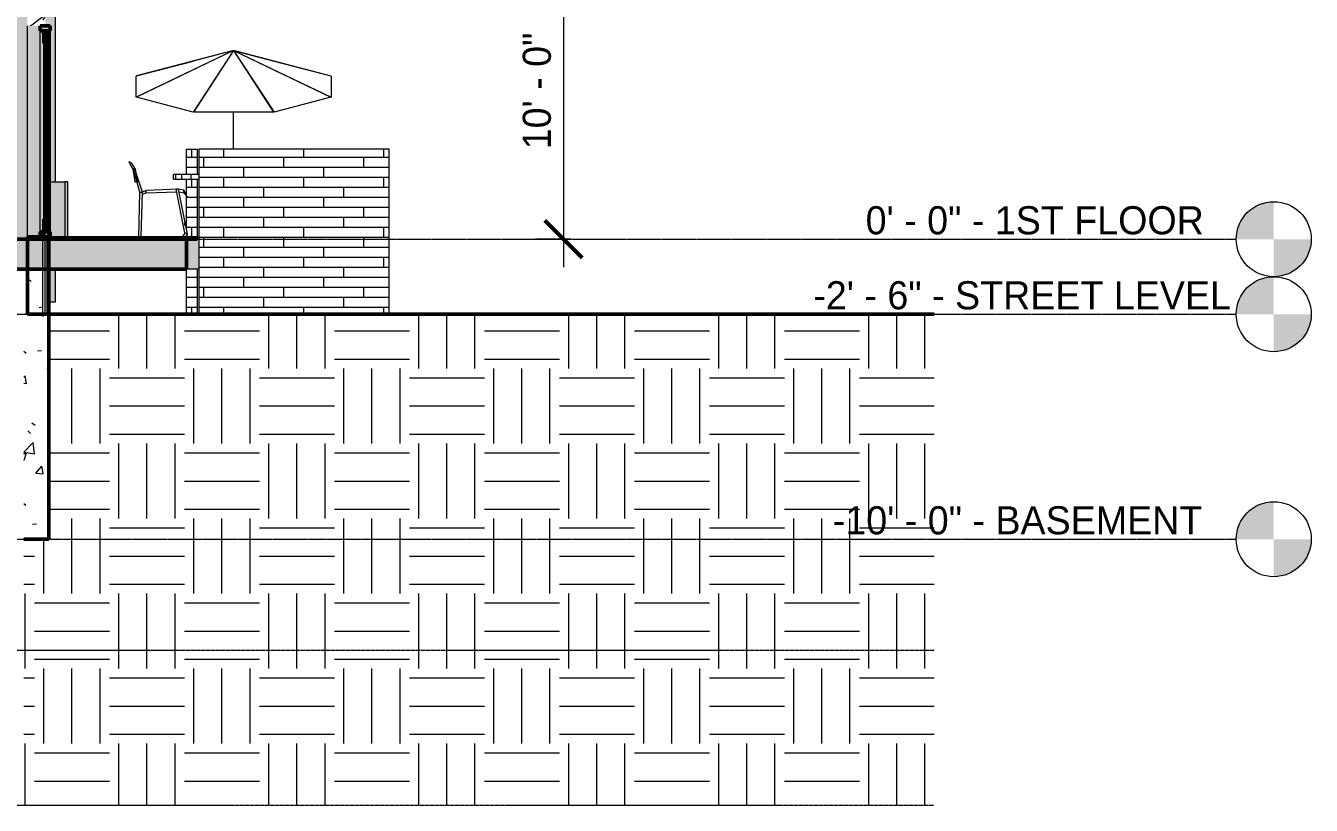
# Model space of a CAD drawing. Header units: inches. Extents: x 9566 to 17067, y -226 to 532.
# Drawn here: x 12079 to 12594, y -226 to 85 of the extents above; entities that cross this region are included whole.
import ezdxf

# ---------------------------------------------------------------- set-up
doc = ezdxf.new("R2010")
doc.units = ezdxf.units.IN
doc.header["$MEASUREMENT"] = 0
doc.linetypes.add('Aligning Line 1_8_', pattern=[0.25, 0.125, -0.125])
doc.linetypes.add('Grid Line 1_2_', pattern=[0.875, 0.5, -0.125, 0.125, -0.125])
for name, color, linetype, lineweight in [('0-1', 7, 'Continuous', 5), ('0-2', 7, 'Continuous', 9), ('A-ANNO-DIMS', 211, 'Continuous', 9), ('A-ANNO-DIMS-120', 211, 'Continuous', 9), ('A-AREA-PATT-3', 254, 'Continuous', 9), ('A-FLOR', 192, 'Continuous', 13), ('A-FLOR-1', 192, 'Continuous', 5), ('A-FLOR-2', 192, 'Continuous', 50), ('A-FLOR-LEVL', 51, 'Continuous', 9), ('A-FLOR-LEVL-1', 51, 'Grid Line 1_2_', 9), ('A-FLOR-PATT-1', 8, 'Continuous', 9), ('A-GENM', 5, 'Continuous', 9), ('A-GENM-1', 5, 'Continuous', 50), ('A-WALL', 113, 'Continuous', 13), ('A-WALL-3', 113, 'Continuous', 5), ('A-WALL-4', 113, 'Continuous', 50), ('A-WALL-PATT-1', 111, 'Continuous', 9), ('C-TOPO', 7, 'Continuous', 9), ('C-TOPO-1', 250, 'Continuous', 50), ('G-ANNO-SYMB', 111, 'Aligning Line 1_8_', 9), ('G-IMPT', 8, 'Continuous', 9), ('L-SITE', 91, 'Continuous', 9), ('M-EQPM-1', 8, 'Continuous', 9), ('M-EQPM-2', 7, 'Continuous', 9), ('S-FNDN-1', 32, 'Continuous', 50)]:
    doc.layers.add(name, color=color, linetype=linetype, lineweight=lineweight)
doc.styles.add('Century Gothic', font='ufonts.com_century-gothic.ttf', dxfattribs={"height": 11.25})
doc.dimstyles.new('OD__1_8__Tol__', dxfattribs={"dimscale": 12, "dimtxt": 11.746893, "dimasz": 1.25, "dimexe": 0.9375, "dimexo": 0.625, "dimgap": 0.15625, "dimtad": 1, "dimdec": 3, "dimrnd": 0.125, "dimzin": 3, "dimdsep": 46, "dimlunit": 4, "dimtxsty": 'Century Gothic', "dimblk1": 'OBLIQUE', "dimblk2": 'OBLIQUE', "dimsah": 1, "dimcen": 0.09, "dimdle": 0.9375, "dimazin": 0, "dimtfac": 1, "dimtdec": 4, "dimtix": 1, "dimtmove": 0, "dimatfit": 3, "dimfxl": 1, "dimtvp": 1, "dimtfill": 1, "dimfrac": 2, "dimtolj": 1, "dimtzin": 0, "dimarcsym": 2})
pattern_1 = [(0, (11002.727, 72), (30, 30), [30, -30]), (0, (11002.727, 83.25), (30, 30), [30, -30]), (0, (11002.727, 94.5), (30, 30), [30, -30]), (90, (11006.477, 98.25), (-30, 30), [30, -30]), (90, (11017.727, 98.25), (-30, 30), [30, -30]), (90, (11028.977, 98.25), (-30, 30), [30, -30])]
pattern_2 = [(50, (11002.727, 72), (34.4287, -3.012), [3.6, -39.6]), (355, (11002.727, 72), (-6.6596, 36.1048), [2.88, -31.68]), (100.451, (11005.596, 71.75), (27.7688, 33.0931), [3.06, -33.655]), (46.184, (11002.727, 81.6), (51.2275, -7.9453), [5.4, -59.4]), (96.636, (11006.996, 80.94), (44.8632, 46.7577), [4.589, -50.482]), (351.184, (11002.727, 81.6), (44.8642, 46.7574), [4.32, -47.52]), (21, (11007.527, 79.2), (28.65176, -19.3257), [3.6, -39.6]), (326, (11007.527, 79.2), (11.6793, 34.8066), [2.88, -31.68]), (71.451, (11009.915, 77.59), (40.331, 15.4813), [3.06, -33.655]), (37.5, (11002.727, 72), (0.58311, 15.97898), [1.584, -29.712, 1.584, -30.576, -31.8]), (37.5, (11002.727, 72), (0.58311, 15.97898), [-63.456, 1.584, -30.216]), (7.5, (11002.727, 72), (12.6269, 18.9321), [1.584, -16.752, 1.584, -28.992, -12.12]), (7.5, (11002.727, 72), (12.6269, 18.9321), [-48.912, 1.584, -10.536]), (327.5, (10992.023, 72), (25.62299, -1.0828), [1.584, -10.416, 1.584, -35.856, -49.68]), (327.5, (10992.023, 72), (25.62299, -1.0828), [-49.44, 1.584, -48.096]), (317.5, (10987.223, 72), (27.99243, 4.80496), [1.584, -14.016, 1.584, -23.28, -35.28]), (317.5, (10987.223, 72), (27.99243, 4.80496), [-40.464, 1.584, -33.696])]

# ---------------------------------------------------------------- blocks, each defined once
blk = doc.blocks.new('1750 Ox - Topography_rvt-1-BUILDING SECTION - EAST_WEST - LOOKING NORTH')
at = {"layer": 'C-TOPO'}
h = blk.add_hatch(dxfattribs=at)
h.set_pattern_fill('FP_1', color=256, style=0, pattern_type=2)
h.set_pattern_definition(pattern_1)
h.paths.add_polyline_path([(12145.07, -226.42), (12268.59, -226.42), (12268.59, -30), (12088.59, -30), (12088.59, -120), (12078.59, -120), (12078.59, -226.42), (12136.25, -226.42)], flags=0)
h = blk.add_hatch(dxfattribs=at)
h.set_pattern_fill('FP_1', color=256, style=0, pattern_type=2)
h.set_pattern_definition(pattern_1)
h.paths.add_polyline_path([(12278.4, -226.42), (12328.59, -226.42), (12328.59, -30), (12268.59, -30), (12268.59, -226.42)], flags=0)
h = blk.add_hatch(dxfattribs=at)
h.set_pattern_fill('FP_1', color=256, style=0, pattern_type=2)
h.set_pattern_definition(pattern_1)
h.paths.add_polyline_path([(12332.91, -226.42), (12334.59, -226.42), (12334.59, -30), (12328.59, -30), (12328.59, -226.42), (12330.34, -226.42)], flags=0)
h = blk.add_hatch(dxfattribs=at)
h.set_pattern_fill('FP_1', color=256, style=0, pattern_type=2)
h.set_pattern_definition(pattern_1)
h.paths.add_polyline_path([(12442.66, -226.42), (12442.66, -30), (12334.59, -30), (12334.59, -226.42), (12357.52, -226.42)], flags=0)
for p, q in [((12123.27, -30), (12088.59, -30)), ((12145.07, -30), (12123.27, -30)), ((12145.07, -30), (12193.14, -30)), ((12193.14, -30), (12254.93, -30)), ((12254.93, -30), (12268.59, -30)), ((12285.08, -30), (12268.59, -30)), ((12328.59, -30), (12285.08, -30)), ((12332.91, -30), (12328.59, -30)), ((12334.59, -30), (12332.91, -30)), ((12357.52, -30), (12334.59, -30)), ((12357.52, -30), (12442.66, -30))]:
    blk.add_line(p, q, dxfattribs=at)
at = {"layer": 'C-TOPO-1'}
for p, q in [((12088.59, -30), (12123.27, -30)), ((12123.27, -30), (12145.07, -30)), ((12145.07, -30), (12193.14, -30)), ((12193.14, -30), (12254.93, -30)), ((12254.93, -30), (12268.59, -30)), ((12285.08, -30), (12268.59, -30)), ((12328.59, -30), (12285.08, -30)), ((12328.59, -30), (12332.91, -30)), ((12332.91, -30), (12334.59, -30)), ((12334.59, -30), (12357.52, -30)), ((12357.52, -30), (12442.66, -30))]:
    blk.add_line(p, q, dxfattribs=at)
blk = doc.blocks.new('HVAC_SPVU_AlliedAir_MGE4 - HVAC_SPVU_AlliedAir_MGE4-V16-BUILDING SECTION - EAST_WEST - LOOKING NORTH')
at = {"layer": 'M-EQPM-1'}
blk.add_hatch(color=256, dxfattribs=at).paths.add_polyline_path([(12091.09, 0.5), (12094.89, 0.5), (12094.89, 22.88), (12089.09, 22.88), (12089.09, 1), (12088.59, 1), (12088.59, 0.5), (12089.09, 0.5)], flags=0)
at = {"layer": 'M-EQPM-2'}
for p, q in [((12089.09, 22.88), (12094.89, 22.88)), ((12094.89, 22.88), (12094.89, 0.5))]:
    blk.add_line(p, q, dxfattribs=at)
blk = doc.blocks.new('HVAC_SPVU_AlliedAir_MGE4 - HVAC_SPVU_AlliedAir_MGE4-V18-BUILDING SECTION - EAST_WEST - LOOKING NORTH')
at = {"layer": 'M-EQPM-1'}
blk.add_hatch(color=256, dxfattribs=at).paths.add_polyline_path([(12094.89, 0.5), (12096.06, 0.5), (12096.06, 22.87), (12094.89, 22.87), (12094.89, 3.14)], flags=0)
at = {"layer": 'M-EQPM-2'}
for q in [(12094.89, 22.87), (12096.06, 0.5)]:
    blk.add_line((12096.06, 22.87), q, dxfattribs=at)
blk = doc.blocks.new('1750 Ox - Unit Layouts_rvt-1-BUILDING SECTION - EAST_WEST - LOOKING NORTH')
at = {"layer": '0-2'}
for name in ['HVAC_SPVU_AlliedAir_MGE4 - HVAC_SPVU_AlliedAir_MGE4-V16-BUILDING SECTION - EAST_WEST - LOOKING NORTH', 'HVAC_SPVU_AlliedAir_MGE4 - HVAC_SPVU_AlliedAir_MGE4-V18-BUILDING SECTION - EAST_WEST - LOOKING NORTH']:
    blk.add_blockref(name, (0, 0), dxfattribs=at)
blk = doc.blocks.new('Walls 82 - Walls 1-1635365-BUILDING SECTION - EAST_WEST - LOOKING NORTH')
at = {"layer": 'A-WALL'}
h = blk.add_hatch(color=256, dxfattribs=at)
h.paths.add_polyline_path([(12088.59, -25.22), (12091.09, -25.22), (12091.09, -12), (12088.59, -12), (12088.59, -14.52)], flags=0)
h.paths.add_polyline_path([(12089.09, 22.88), (12091.09, 22.88), (12091.09, 91.75), (12088.59, 91.75), (12088.59, 85.37), (12089.09, 85.37), (12089.09, 32.57)], flags=0)
for p, q in [((12091.09, 91.75), (12088.59, 91.75)), ((12091.09, 91.75), (12091.09, 22.88)), ((12091.09, -12), (12091.09, -25.22)), ((12091.09, -25.22), (12088.59, -25.22))]:
    blk.add_line(p, q, dxfattribs=at)
blk = doc.blocks.new('_THE_ WINDOW _ DOOR - Door - 1st Floor-1770337-BUILDING SECTION - EAST_WEST - LOOKING NORTH')
at = {"layer": 'A-GENM'}
h = blk.add_hatch(color=256, dxfattribs=at)
h.paths.add_polyline_path([(12085.09, 1), (12086.59, 1), (12086.59, 3), (12085.09, 3)], flags=0)
h.paths.add_polyline_path([(12089.09, 1), (12089.09, 3), (12088.59, 3), (12088.59, 1)], flags=0)
h.paths.add_polyline_path([(12088.59, 83.37), (12089.09, 83.37), (12089.09, 85.37), (12085.09, 85.37), (12085.09, 83.37), (12088.57, 83.37)], flags=0)
h = blk.add_hatch(color=256, dxfattribs=at)
h.paths.add_polyline_path([(12089.09, 3), (12089.09, 83.37), (12088.59, 83.37), (12088.59, 3)], flags=0)
h.paths.add_polyline_path([(12085.09, 3), (12086.59, 3), (12086.59, 83.37), (12085.09, 83.37), (12085.09, 8)], flags=0)
h = blk.add_hatch(color=256, dxfattribs=at)
h.paths.add_polyline_path([(12086.59, 1), (12088.59, 1), (12088.59, 8), (12088.09, 8), (12088.09, 3), (12087.09, 3), (12087.09, 8), (12086.59, 8), (12086.59, 3)], flags=0)
h.paths.add_polyline_path([(12086.59, 78.37), (12087.09, 78.37), (12087.09, 83.37), (12086.59, 83.37), (12086.59, 79.66)], flags=0)
h.paths.add_polyline_path([(12088.09, 78.37), (12088.59, 78.37), (12088.57, 83.37), (12088.09, 83.37), (12088.09, 79.62)], flags=0)
for points in [[(12087.61, 3), (12088.09, 3), (12088.09, 83.37), (12087.09, 83.37), (12087.09, 3), (12087.44, 3)], [(12087.63, 0.5), (12088.59, 0.5), (12088.59, 1), (12087.59, 1), (12087.59, 0.5)]]:
    blk.add_hatch(color=256, dxfattribs=at).paths.add_polyline_path(points, flags=0)
h = blk.add_hatch(color=256, dxfattribs=at)
h.paths.add_polyline_path([(12086.96, 8), (12087.09, 8), (12087.09, 78.37), (12086.59, 78.37), (12086.59, 8)], flags=0)
h.paths.add_polyline_path([(12088.09, 8), (12088.59, 8), (12088.59, 78.37), (12088.09, 78.37), (12088.09, 9.03)], flags=0)
for p, q in [((12085.09, 3), (12085.09, 83.37)), ((12089.09, 83.37), (12089.09, 3)), ((12086.59, 8), (12086.59, 78.37)), ((12088.59, 78.37), (12088.59, 8))]:
    blk.add_line(p, q, dxfattribs=at)
at = {"layer": 'A-GENM-1'}
for p, q in [((12085.09, 85.37), (12085.09, 83.37)), ((12089.09, 85.37), (12085.09, 85.37)), ((12085.09, 83.37), (12089.09, 83.37)), ((12088.59, 83.37), (12086.59, 83.37)), ((12086.59, 83.37), (12086.59, 78.37)), ((12088.09, 83.37), (12087.09, 83.37)), ((12087.09, 83.37), (12087.09, 3)), ((12088.09, 3), (12088.09, 83.37)), ((12088.59, 78.37), (12088.59, 83.37)), ((12089.09, 83.37), (12089.09, 85.37)), ((12086.59, 78.37), (12088.59, 78.37)), ((12088.59, 8), (12086.59, 8)), ((12086.59, 8), (12086.59, 1)), ((12088.59, 1), (12088.59, 8)), ((12085.09, 3), (12085.09, 1)), ((12089.09, 3), (12085.09, 3)), ((12085.09, 1), (12089.09, 1)), ((12086.59, 1), (12088.59, 1)), ((12087.09, 3), (12088.09, 3)), ((12087.59, 1), (12087.59, 0.5)), ((12088.59, 1), (12087.59, 1)), ((12087.59, 0.5), (12088.59, 0.5)), ((12088.59, 0.5), (12088.59, 1)), ((12089.09, 1), (12089.09, 3))]:
    blk.add_line(p, q, dxfattribs=at)
blk = doc.blocks.new('Outdoor Table01 - 02ZUTB01_dwg-1294291-BUILDING SECTION - EAST_WEST - LOOKING NORTH')
at = {"layer": 'G-IMPT'}
for p, q in [((12162.46, 75.5), (12123.46, 56.82)), ((12162.46, 75.5), (12123.46, 65.24)), ((12162.46, 75.5), (12123.57, 65.31)), ((12162.46, 75.5), (12123.57, 56.75)), ((12162.46, 75.5), (12146.2, 71.26)), ((12162.46, 75.5), (12146.2, 50.8)), ((12162.46, 75.5), (12146.46, 50.77)), ((12201.46, 65.24), (12162.46, 75.5)), ((12162.46, 75.5), (12201.46, 56.82)), ((12162.46, 75.5), (12178.46, 50.77)), ((12162.46, 75.5), (12178.73, 71.26)), ((12162.46, 75.5), (12201.36, 65.31)), ((12162.46, 75.5), (12201.36, 56.75)), ((12162.46, 75.5), (12178.73, 50.8)), ((12123.57, 65.31), (12146.2, 71.26)), ((12153.68, 71.29), (12153.73, 71.29)), ((12171.2, 71.29), (12171.25, 71.29)), ((12178.73, 71.26), (12201.36, 65.31)), ((12123.46, 56.82), (12123.46, 65.24)), ((12201.46, 65.24), (12201.46, 56.82)), ((12146.2, 50.8), (12123.57, 56.75)), ((12201.36, 56.75), (12178.73, 50.8)), ((12178.46, 50.77), (12146.46, 50.77)), ((12162.46, 49.5), (12162.46, 50.77)), ((12162.46, 49.5), (12162.46, 50.77)), ((12162.46, 36), (12162.46, 49.5)), ((12162.46, 36), (12162.46, 49.5)), ((12121.48, 30.5), (12120.48, 31)), ((12120.48, 31), (12122.09, 28)), ((12121.48, 30.5), (12123.09, 28)), ((12122.09, 28), (12122.96, 23)), ((12122.09, 28), (12122.46, 28)), ((12124.96, 18.83), (12122.46, 28)), ((12122.96, 28), (12122.46, 28)), ((12123.22, 27.21), (12122.96, 28)), ((12122.96, 28), (12123.09, 28)), ((12123.09, 28), (12123.96, 23)), ((12125.96, 18.83), (12123.24, 27.15)), ((12138.46, 24), (12138.46, 26)), ((12138.46, 26), (12139.28, 26)), ((12139.28, 26), (12141.68, 26)), ((12139.28, 24), (12139.28, 26)), ((12141.68, 26), (12145.49, 26)), ((12141.68, 24), (12141.68, 26)), ((12145.49, 26), (12148.59, 26)), ((12145.49, 24), (12145.49, 26)), ((12122.96, 23), (12123.83, 23)), ((12123.9, 23), (12123.96, 23)), ((12138.46, 24), (12139.28, 24)), ((12139.28, 24), (12141.68, 24)), ((12141.68, 24), (12145.49, 24)), ((12145.49, 24), (12148.59, 24)), ((12124.48, 0.5), (12124.96, 18.83)), ((12124.96, 18.83), (12125.96, 18.83)), ((12125.46, 1), (12125.96, 18.83)), ((12125.94, 17.98), (12127.46, 18.48)), ((12127.46, 19.48), (12125.96, 18.83)), ((12140.46, 20), (12127.46, 19.48)), ((12127.46, 18.48), (12127.46, 19.48)), ((12127.46, 18.48), (12139.67, 18.97)), ((12140.46, 20), (12139.46, 20)), ((12142.96, 2.5), (12139.46, 20)), ((12143.96, 2), (12140.46, 20)), ((12142.59, 19.59), (12140.46, 20)), ((12140.67, 18.96), (12142.59, 18.59)), ((12143.38, 18.07), (12142.59, 19.59)), ((12142.59, 18.59), (12142.59, 19.59)), ((12142.59, 18.59), (12143.88, 17.07)), ((12143.88, 17.07), (12143.38, 18.07)), ((12142.96, 5.5), (12142.96, 6.5)), ((12125.46, 1), (12124.96, 0.5)), ((12141.96, 1), (12125.46, 1)), ((12142.96, 2.5), (12141.96, 1)), ((12141.96, 1), (12142.21, 0.5)), ((12143.96, 2), (12142.84, 0.5)), ((12143.96, 2), (12142.96, 2.5))]:
    blk.add_line(p, q, dxfattribs=at)
blk = doc.blocks.new('Outdoor Table01 - Outdoor Table01-1294297-BUILDING SECTION - EAST_WEST - LOOKING NORTH')
blk.add_blockref('Outdoor Table01 - 02ZUTB01_dwg-1294291-BUILDING SECTION - EAST_WEST - LOOKING NORTH', (0, 0))
blk = doc.blocks.new('Level - Level Head - Circle-50818-BUILDING SECTION - EAST_WEST - LOOKING NORTH')
at = {"layer": 'A-FLOR-LEVL'}
h = blk.add_hatch(color=256, dxfattribs=at)
edge = h.paths.add_edge_path(flags=0)
edge.add_line((12578.54, 0), (12563.54, 0))
edge.add_arc((12578.54, 0), 15, 90, 180, ccw=False)
edge.add_line((12578.54, 15), (12578.54, 0))
h = blk.add_hatch(color=256, dxfattribs=at)
edge = h.paths.add_edge_path(flags=0)
edge.add_line((12578.54, -15), (12578.54, 0))
edge.add_line((12578.54, 0), (12593.54, 0))
edge.add_arc((12578.54, 0), 15, 270, 360, ccw=False)
blk.add_circle((12578.54, 0), 15, dxfattribs=at)
blk = doc.blocks.new('DIMBLOCK10-BUILDING SECTION - EAST_WEST - LOOKING NORTH')
at = {"layer": 'A-ANNO-DIMS-120', "lineweight": 50}
for p, q in [((12294.41, 120), (12286.91, 127.5)), ((12294.41, 120), (12301.91, 112.5)), ((12294.41, 0), (12286.91, 7.5)), ((12294.41, 0), (12301.91, -7.5))]:
    blk.add_line(p, q, dxfattribs=at)
at = {"layer": 'A-ANNO-DIMS-120'}
for p, q in [((12297.51, 120), (12283.16, 120)), ((12294.41, 120), (12294.41, -11.25)), ((12294.41, 120), (12297.51, 120)), ((12297.51, 0), (12283.16, 0)), ((12294.41, 0), (12297.51, 0))]:
    blk.add_line(p, q, dxfattribs=at)
at = {"layer": 'A-ANNO-DIMS-120', "color": 0, "insert": (12278.11, 35.95), "char_height": 11.25, "width": 57.7276, "attachment_point": 1, "rotation": 90, "line_spacing_factor": 0.984502, "style": 'Century Gothic', "bg_fill": 3, "box_fill_scale": 1.25, "bg_fill_color": 256, "bg_fill_true_color": 13158600, "bg_fill_transparency": 0}
blk.add_mtext('10\' - 0"', dxfattribs=at)
blk = doc.blocks.new('_Oblique')
at = {"color": 0, "linetype": 'ByBlock', "lineweight": -2}
blk.add_line((-0.5, -0.5), (0.5, 0.5), dxfattribs=at)

msp = doc.modelspace()

# ---------------------------------------------------------------- hatches: boundary and pattern name
at = {"layer": 'A-AREA-PATT-3'}
h = msp.add_hatch(color=256, dxfattribs=at)
h.paths.add_polyline_path([(11747.602, 0), (11817.6144, 0), (11817.6144, 6), (11815.6144, 6), (11815.6144, 22), (11818.6144, 22), (11818.6144, 25), (11835.5067, 25), (11835.5067, 82.75), (11913.0067, 82.75), (11913.0067, 0), (11955.2592, 0), (11955.2592, 37.5), (11974.749, 37.5), (11974.749, 51), (12012.749, 51), (12012.749, 37.5), (12039.2592, 37.5), (12039.2592, 0), (12079.9644, 0), (12079.9644, 94.125), (11721.9894, 94.125), (11721.9894, 34.5), (11726.4894, 34.5), (11726.4894, 36), (11724.8644, 36), (11724.9146, 39), (11725.4269, 39), (11725.4771, 45.2962), (11725.5853, 45.7786), (11725.7002, 46.0327), (11726.2313, 46.5469), (11726.9894, 46.75), (11729.3636, 46.7129), (11730.2771, 46.5312), (11731.2098, 45.9079), (11731.833, 44.9752), (11732.0519, 43.875), (11732.0148, 42.5), (11731.3019, 42.5), (11731.2872, 43.9487), (11731.0971, 44.7527), (11730.5965, 45.433), (11729.8845, 45.8592), (11728.9388, 46), (11726.7863, 45.9456), (11726.5831, 45.8911), (11726.2858, 45.5937), (11726.1769, 45.1875), (11726.2008, 39), (11726.3456, 39), (11726.4077, 36.5), (11742.1872, 36.5), (11742.1872, 36), (11740.9372, 36), (11740.9372, 34.5), (11745.9894, 34.5), (11745.9894, 15.75), (11753.2156, 15.75), (11753.4656, 15.2448), (11753.4656, 14.5), (11745.9894, 14.5), (11745.9894, 14.25), (11753.4656, 14.25), (11753.411, 13.605), (11752.9051, 12.3127), (11752.4315, 11.478), (11751.1899, 10.3751), (11749.4656, 9.175), (11746.6802, 7.9418), (11747.4656, 1.25)], flags=0)
h.paths.add_polyline_path([(11830.2098, 0), (11835.5067, 0), (11835.5067, 6), (11819.6144, 6), (11819.6144, 0), (11829.0999, 0)], flags=0)
h.paths.add_polyline_path([(12010.7954, 37.5), (12011.749, 37.5), (12011.749, 42.722), (11975.749, 42.722), (11975.749, 37.5), (11976.7025, 37.5), (11976.7226, 40.2843), (11976.8755, 40.5491), (11977.1402, 40.7019), (11977.4899, 40.722), (12010.3577, 40.7019), (12010.6225, 40.5491), (12010.7753, 40.2843), (12010.7954, 39.9346), (12010.7954, 38.3598)], flags=0)
h.paths.add_polyline_path([(11985.749, 43.722), (12001.749, 43.722), (12001.749, 50), (11985.749, 50)], flags=0)
h.paths.add_polyline_path([(11977.4899, 43.722), (11984.749, 43.722), (11984.749, 46.472), (11975.749, 46.472), (11975.749, 43.722), (11976.97, 43.722)], flags=0)
h.paths.add_polyline_path([(12011.749, 43.722), (12011.749, 46.472), (12002.749, 46.472), (12002.749, 43.722), (12010.008, 43.722)], flags=0)
h.paths.add_polyline_path([(11976.4553, 47.472), (11984.749, 47.472), (11984.749, 50), (11975.749, 50), (11975.749, 47.472)], flags=0)
h.paths.add_polyline_path([(12002.749, 47.472), (12011.749, 47.472), (12011.749, 50), (12002.749, 50)], flags=0)
at = {"layer": 'A-FLOR'}
h = msp.add_hatch(color=256, dxfattribs=at)
h.paths.add_polyline_path([(12143.9644, 0), (12147.8519, 0), (12147.8519, 0.5), (12088.5894, 0.5), (12088.5894, 0), (12143.6019, 0)], flags=0)
h.paths.add_polyline_path([(9964.8266, 0.25), (10010.0894, 0.25), (10010.0894, 0.5), (9954.8019, 0.5), (9954.8019, 0.25), (9955.2571, 0.25)], flags=0)
at = {"layer": 'A-FLOR-1'}
for points in [[(12148.5894, 0), (12148.5894, 0.5), (12147.8519, 0.5), (12147.8519, 0)], [(12143.6019, -12), (12148.5894, -12), (12148.5894, 0), (12143.6019, 0)]]:
    msp.add_hatch(color=256, dxfattribs=at).paths.add_polyline_path(points, flags=0)
at = {"layer": 'A-FLOR-PATT-1'}
h = msp.add_hatch(dxfattribs=at)
h.set_pattern_fill('FP_2', color=256, style=0, pattern_type=2)
h.set_pattern_definition(pattern_2)
h.paths.add_polyline_path([(11732.2213, -12), (12143.6019, -12), (12143.6019, 0), (9897.3894, 0), (9897.3894, -12), (11710.6927, -12)], flags=0)
at = {"layer": 'A-WALL'}
h = msp.add_hatch(color=256, dxfattribs=at)
h.paths.add_polyline_path([(12087.8517, 0), (12088.5894, 0), (12088.5894, 0.5), (12087.8394, 0.5), (12087.8394, 0)], flags=0)
h.paths.add_polyline_path([(12087.8394, 85.375), (12088.5894, 85.375), (12088.5894, 94.125), (12087.8394, 94.125), (12087.8394, 91.4354)], flags=0)
at = {"layer": 'A-WALL-3'}
h = msp.add_hatch(color=256, dxfattribs=at)
h.paths.add_polyline_path([(12087.8394, 0), (12087.8394, 0.5), (12087.5894, 0.5), (12087.5853, 1), (12087.0894, 1), (12087.0894, 0), (12087.6798, 0)], flags=0)
h.paths.add_polyline_path([(12087.5894, 85.375), (12087.8394, 85.375), (12087.8394, 94.75), (12087.0894, 94.7369), (12087.0894, 85.375)], flags=0)
msp.add_hatch(color=256, dxfattribs=at).paths.add_polyline_path([(12085.0894, 1), (12085.0894, 85.375), (12079.9644, 85.375), (12079.9644, 1), (12081.0644, 1)], flags=0)
at = {"layer": 'A-WALL-PATT-1'}
h = msp.add_hatch(dxfattribs=at)
h.set_pattern_fill('FP_6', color=256, style=0, pattern_type=2)
h.set_pattern_definition([(216.87, (11010.724, 91.992), (59.975529, 39.984307), [9.996, -89.964]), (206.565, (11022.719, 85.994), (-19.99181, -19.99222), [22.352, -22.352]), (198.435, (11022.719, 75.998), (-39.98382, -19.991955), [12.644, -50.576])])
h.paths.add_polyline_path([(12086.0894, 0), (12086.0894, 1), (12080.5894, 1), (12080.5894, 0), (12085.912, 0)], flags=0)
h.paths.add_polyline_path([(12080.5894, 85.375), (12086.0894, 85.375), (12086.0894, 95.25), (12080.5894, 95.25), (12080.5894, 91.4354)], flags=0)
h = msp.add_hatch(dxfattribs=at)
h.set_pattern_fill('FP_5', color=256, style=0, pattern_type=2)
h.set_pattern_definition([(0, (11002.727, 72), (0, 5.998), []), (315, (11002.727, 72), (5.99768, 0), [8.482, -8.482]), (45, (11002.727, 72), (5.99768, 0), [8.482, -8.482])])
h.paths.add_polyline_path([(12086.0894, 0), (12087.0894, 0), (12087.0894, 1), (12086.0894, 1)], flags=0)
h.paths.add_polyline_path([(12086.0894, 85.375), (12087.0894, 85.375), (12087.0894, 94.75), (12086.0894, 94.75), (12086.0894, 91.4354)], flags=0)
h = msp.add_hatch(dxfattribs=at)
h.set_pattern_fill('FP_21', color=256, style=0, pattern_type=2)
h.set_pattern_definition([(0, (12145.727, 0.8), (0, 4), []), (90, (12145.727, 0.8), (-8, 8), [4, -28]), (90, (12161.727, 4.8), (-8, 8), [4, -28])])
h.paths.add_polyline_path([(12145.0718, -30), (12147.8519, -30), (12147.8519, -12), (12143.6019, -12), (12143.6019, -30)], flags=0)
h.paths.add_polyline_path([(12147.8519, 0.5), (12147.8519, 24), (12143.6019, 24), (12143.6019, 17.6192), (12143.879, 17.065), (12143.6019, 17.393), (12143.6019, 3.8643), (12143.9644, 2), (12143.6019, 1.5167), (12143.6019, 0.5), (12143.9644, 0.5)], flags=0)
h.paths.add_polyline_path([(12143.6019, 26), (12147.8519, 26), (12147.8519, 36), (12143.6019, 36), (12143.6019, 32.5734)], flags=0)
h = msp.add_hatch(dxfattribs=at)
h.set_pattern_fill('FP_22', color=256, style=0, pattern_type=2)
h.set_pattern_definition([(0, (12222.527, 0.8), (0, 4), []), (90, (12222.527, 0.8), (-8, 8), [4, -28]), (90, (12238.527, 4.8), (-8, 8), [4, -28])])
h.paths.add_polyline_path([(12184.3217, -30), (12224.6519, -30), (12224.6519, 36), (12148.5894, 36), (12148.5894, -30)], flags=0)
h = msp.add_hatch(dxfattribs=at)
h.set_pattern_fill('FP_2', color=256, style=0, pattern_type=2)
h.set_pattern_definition(pattern_2)
h.paths.add_polyline_path([(12080.802, -120), (12088.5894, -120), (12088.5894, -12), (12078.5894, -12), (12078.5894, -120)], flags=0)

# ---------------------------------------------------------------- linework, layer by layer
at = {"layer": 'A-FLOR'}
for p, q in [((12147.8519, 0.5), (12148.5894, 0.5)), ((12147.8519, 0), (12148.5894, 0)), ((12148.5894, -12), (12143.6019, -12))]:
    msp.add_line(p, q, dxfattribs=at)
at = {"layer": 'A-FLOR-2'}
for p, q in [((12147.8519, 0.5), (12088.5894, 0.5)), ((12088.5894, 0.5), (12088.5894, 0)), ((12147.8519, 0), (12147.8519, 0.5)), ((11873.6144, 0), (12147.8519, 0)), ((12143.6019, -12), (12143.6019, 0)), ((9907.3894, -12), (12143.6019, -12))]:
    msp.add_line(p, q, dxfattribs=at)
at = {"layer": 'A-FLOR-LEVL-1'}
for p, q in [((9566.1764, 0), (12563.5424, 0)), ((9566.1764, -30), (12563.5424, -30)), ((9566.1764, -120), (12563.5424, -120))]:
    msp.add_line(p, q, dxfattribs=at)
at = {"layer": 'A-WALL'}
for p, q in [((12079.9644, 1), (12079.9644, 85.375)), ((12143.6019, 26), (12143.6019, 36)), ((12143.6019, 36), (12147.8519, 36)), ((12147.8519, 36), (12147.8519, 26)), ((12224.6519, 36), (12148.5894, 36)), ((12148.5894, 36), (12148.5894, -30)), ((12224.6519, -30), (12224.6519, 36)), ((12143.6019, 17.6192), (12143.6019, 24)), ((12147.8519, 24), (12147.8519, 0.5)), ((12143.6019, 3.8643), (12143.6019, 17.393)), ((12080.5894, -30), (12080.5894, 1)), ((12086.0894, -30), (12086.0894, 1)), ((12087.0894, -30), (12087.0894, 1)), ((12087.8394, -30), (12087.8394, 0.5)), ((12143.6019, 0.5), (12143.6019, 1.5167)), ((12143.6019, -30), (12143.6019, -12)), ((12147.8519, -12), (12147.8519, -30))]:
    msp.add_line(p, q, dxfattribs=at)
at = {"layer": 'A-WALL-4'}
for p, q in [((12079.9644, 1), (12079.9644, -30)), ((12087.5894, 1), (12079.9644, 1)), ((12087.5894, 0.5), (12087.5894, 1)), ((12088.5894, 0.5), (12087.5894, 0.5)), ((12088.5894, -30), (12088.5894, 0)), ((12079.9644, -30), (12088.5894, -30))]:
    msp.add_line(p, q, dxfattribs=at)
at = {"layer": 'G-ANNO-SYMB'}
for p, q in [((9687.0052, -164.4174), (12442.6648, -164.4174)), ((9706.2403, -226.3558), (12442.6648, -226.3558))]:
    msp.add_line(p, q, dxfattribs=at)
at = {"layer": 'S-FNDN-1'}
for p, q in [((12088.5894, -120), (12088.5894, -30)), ((12078.5894, -120), (12088.5894, -120))]:
    msp.add_line(p, q, dxfattribs=at)

# ---------------------------------------------------------------- block references
at = {"layer": '0-1'}
for name in ['1750 Ox - Unit Layouts_rvt-1-BUILDING SECTION - EAST_WEST - LOOKING NORTH', '1750 Ox - Topography_rvt-1-BUILDING SECTION - EAST_WEST - LOOKING NORTH']:
    msp.add_blockref(name, (0, 0), dxfattribs=at)
at = {"layer": 'A-FLOR-LEVL'}
for p in [(0, 0), (0, -30), (0, -120)]:
    msp.add_blockref('Level - Level Head - Circle-50818-BUILDING SECTION - EAST_WEST - LOOKING NORTH', p, dxfattribs=at)
at = {"layer": 'A-GENM'}
msp.add_blockref('_THE_ WINDOW _ DOOR - Door - 1st Floor-1770337-BUILDING SECTION - EAST_WEST - LOOKING NORTH', (0, 0), dxfattribs=at)
at = {"layer": 'A-WALL'}
msp.add_blockref('Walls 82 - Walls 1-1635365-BUILDING SECTION - EAST_WEST - LOOKING NORTH', (0, 0), dxfattribs=at)
at = {"layer": 'L-SITE'}
msp.add_blockref('Outdoor Table01 - Outdoor Table01-1294297-BUILDING SECTION - EAST_WEST - LOOKING NORTH', (0, 0), dxfattribs=at)

# ---------------------------------------------------------------- texts
at = {"layer": 'A-FLOR-LEVL', "char_height": 11.25, "attachment_point": 1, "style": 'Century Gothic'}
for s, insert, width in [('0\' - 0" - 1ST FLOOR', (12415.2759, 13.1885), 162.48375), ('-2\' - 6" - STREET LEVEL', (12394.3467, -16.8115), 187.86), ('-10\' - 0" - BASEMENT', (12402.142, -106.8115), 178.39125)]:
    msp.add_mtext(s, dxfattribs=dict(at, insert=insert, width=width))

# ---------------------------------------------------------------- next in the draw order: dimensions: what is measured, and where the dimension line sits
at = {"layer": 'A-ANNO-DIMS'}
dim = msp.add_linear_dim(base=(12294.4057, 0), p1=(12305.0123, 120), p2=(12305.0123, 0), angle=90, dimstyle='OD__1_8__Tol__', override={"dimpost": '<>', "dimfxl": 120}, dxfattribs=at)
dim.commit()
dim.dimension.update_dxf_attribs({"geometry": 'DIMBLOCK10-BUILDING SECTION - EAST_WEST - LOOKING NORTH', "text_midpoint": (12286.6227, 60)})

doc.saveas('drawing.dxf')
